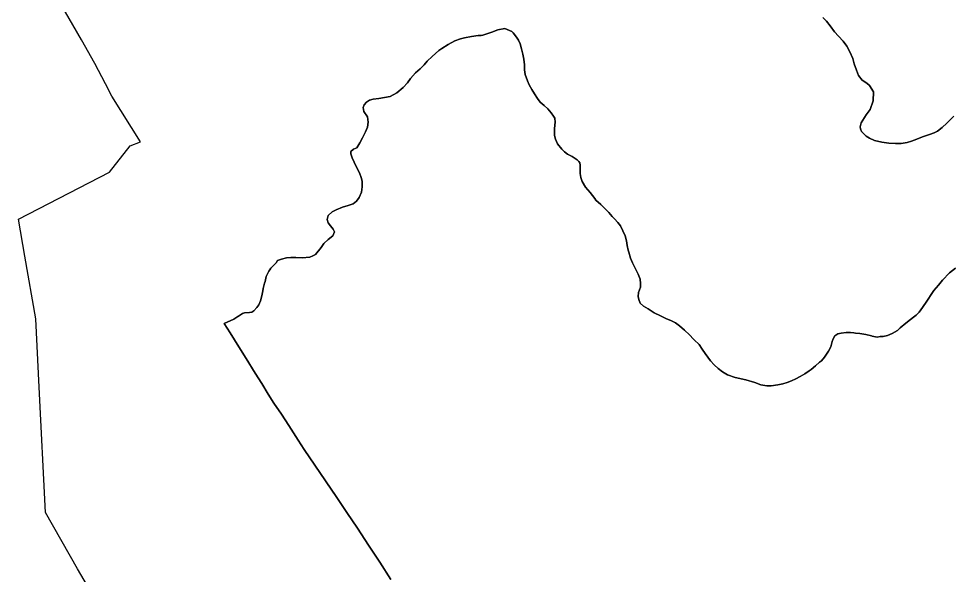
# Model space of a CAD drawing. Header units: inches. Extents: x 11258954 to 11313122, y 3645444 to 3695200.
# Drawn here: x 11273036 to 11275215, y 3662850 to 3664153 of the extents above; entities that cross this region are included whole.
import ezdxf

# ---------------------------------------------------------------- set-up
doc = ezdxf.new("R2010")
doc.units = ezdxf.units.IN
doc.header["$MEASUREMENT"] = 0
for name, color, linetype in [('EnterpriseZone', 103, 'Continuous'), ('VotingPrecinct', 233, 'Continuous'), ('Ward', 133, 'Continuous')]:
    doc.layers.add(name, color=color, linetype=linetype)

msp = doc.modelspace()

# ---------------------------------------------------------------- linework, layer by layer
at = {"layer": 'EnterpriseZone'}
msp.add_polyline3d([(11273207.9375, 3662808.6875, 0), (11273174.25, 3662865.5625, 0), (11273099.25, 3662997.3125, 0), (11273084.2815, 3663291, 0), (11273076.875, 3663450.75, 0), (11273051.094, 3663597.5, 0), (11273036.4375, 3663683.5625, 0), (11273249.2815, 3663793.875, 0), (11273297.4065, 3663855.4375, 0), (11273321.3125, 3663864.5625, 0), (11273254.1715, 3663971.8555, 0), (11273239.7815, 3664000, 0), (11273239.3125, 3664000.5625, 0), (11273214.3125, 3664048, 0), (11273183.344, 3664103.125, 0), (11273134.1565, 3664188.0625, 0), (11273131.215, 3664243.404, 0), (11273121.5625, 3664425, 0), (11273134.969, 3664634.6875, 0), (11273152.9375, 3665014.5625, 0), (11273166.1565, 3665331.625, 0)], dxfattribs=at)
at = {"layer": 'VotingPrecinct'}
for points in [[(11274916.675, 3664155.9, 0), (11274925.45, 3664146.8, 0), (11274934.325, 3664135.875, 0), (11274944.45, 3664122.3, 0), (11274953.3, 3664112.125, 0), (11274964.625, 3664100.15, 0), (11274972.6665, 3664088.642, 0), (11274980.125, 3664074.925, 0), (11274986.775, 3664059.625, 0), (11274990.3, 3664047.35, 0), (11274995.725, 3664032.625, 0), (11275000.575, 3664019.925, 0), (11275009.025, 3664008.625, 0), (11275019.425, 3664002.15, 0), (11275025.8, 3663996.6, 0), (11275035.45, 3663981.825, 0), (11275034.375, 3663960.8, 0), (11275027.525, 3663940.525, 0), (11275017.975, 3663927.7, 0), (11275006.675, 3663909.425, 0), (11275004.175, 3663900, 0), (11275004.875, 3663895.2, 0), (11275006.975, 3663888.95, 0), (11275017.95, 3663877.975, 0), (11275025.645, 3663873.475, 0), (11275037.675, 3663867.7, 0), (11275054.9, 3663863.85, 0), (11275071.375, 3663861.475, 0), (11275086.35, 3663860.625, 0), (11275099.75, 3663861.075, 0), (11275104.8, 3663861.725, 0), (11275113.85, 3663862.775, 0), (11275123.875, 3663866.225, 0), (11275136.325, 3663870.825, 0), (11275149.95, 3663876.25, 0), (11275166.3, 3663881.675, 0), (11275176.9, 3663885.425, 0), (11275184.75, 3663889.65, 0), (11275195.95, 3663898.2, 0), (11275206.625, 3663908.175, 0), (11275222.8, 3663924.875, 0)], [(11275222.8, 3663924.875, 0), (11275206.625, 3663908.175, 0), (11275195.95, 3663898.2, 0), (11275184.75, 3663889.65, 0), (11275176.9, 3663885.425, 0), (11275166.3, 3663881.675, 0), (11275149.95, 3663876.25, 0), (11275136.325, 3663870.825, 0), (11275123.875, 3663866.225, 0), (11275113.85, 3663862.775, 0), (11275104.8, 3663861.725, 0), (11275099.75, 3663861.075, 0), (11275086.35, 3663860.625, 0), (11275071.375, 3663861.475, 0), (11275054.9, 3663863.85, 0), (11275037.675, 3663867.7, 0), (11275025.645, 3663873.475, 0), (11275017.95, 3663877.975, 0), (11275006.975, 3663888.95, 0), (11275004.875, 3663895.2, 0), (11275004.175, 3663900, 0), (11275006.675, 3663909.425, 0), (11275017.975, 3663927.7, 0), (11275027.525, 3663940.525, 0), (11275034.375, 3663960.8, 0), (11275035.45, 3663981.825, 0), (11275025.8, 3663996.6, 0), (11275019.425, 3664002.15, 0), (11275009.025, 3664008.625, 0), (11275000.575, 3664019.925, 0), (11274995.725, 3664032.625, 0), (11274990.3, 3664047.35, 0), (11274986.775, 3664059.625, 0), (11274980.125, 3664074.925, 0), (11274972.6665, 3664088.642, 0), (11274964.625, 3664100.15, 0), (11274953.3, 3664112.125, 0), (11274944.45, 3664122.3, 0), (11274934.325, 3664135.875, 0), (11274925.45, 3664146.8, 0), (11274916.675, 3664155.9, 0)], [(11275227.3, 3663569.375, 0), (11275213.05, 3663558.125, 0), (11275196.875, 3663540.975, 0), (11275187.4, 3663529.5, 0), (11275176.5, 3663516.525, 0), (11275167.375, 3663502.55, 0), (11275166.3035, 3663501.126, 0), (11275159.625, 3663492.25, 0), (11275149.475, 3663477.225, 0), (11275142.15, 3663466.225, 0), (11275135.025, 3663459.025, 0), (11275129.025, 3663454.075, 0), (11275121.6915, 3663448.91, 0), (11275111.1, 3663440.3, 0), (11275097.7, 3663429.125, 0), (11275091.25, 3663423.275, 0), (11275079.175, 3663416.075, 0), (11275068.025, 3663411.45, 0), (11275058.1, 3663409, 0), (11275055.275, 3663408.825, 0), (11275051.1, 3663409.125, 0), (11275043.875, 3663407.775, 0), (11275032.125, 3663409.675, 0), (11275030.225, 3663410.475, 0), (11275017.575, 3663413.725, 0), (11275003.575, 3663416.475, 0), (11274992.825, 3663417.325, 0), (11274989.5, 3663417.95, 0), (11274981.35, 3663418.45, 0), (11274971.175, 3663418.5, 0), (11274959.875, 3663417.05, 0), (11274951.575, 3663415.15, 0), (11274945.25, 3663410.45, 0), (11274941.225, 3663403.6, 0), (11274938.975, 3663397.3, 0), (11274935.625, 3663385.025, 0), (11274929.8, 3663375.225, 0), (11274920.6, 3663360.975, 0), (11274913.6, 3663352.65, 0), (11274909.15, 3663348.9, 0), (11274899.4, 3663340.525, 0), (11274889.875, 3663332.175, 0), (11274884.975, 3663328.525, 0), (11274874.475, 3663321.725, 0), (11274863.775, 3663315.525, 0), (11274853.65, 3663309.925, 0), (11274843.475, 3663305.25, 0), (11274833.525, 3663301.4, 0), (11274823.25, 3663298.125, 0), (11274811.5, 3663296.15, 0), (11274795.825, 3663293.825, 0), (11274786, 3663293.725, 0), (11274771.925, 3663295.925, 0), (11274757.8, 3663301.325, 0), (11274736.75, 3663307.525, 0), (11274711.575, 3663313.475, 0), (11274693.6, 3663319.675, 0), (11274682.345, 3663326.2965, 0), (11274671.9, 3663334.225, 0), (11274662.875, 3663343.1, 0), (11274654.125, 3663352.375, 0), (11274641.5, 3663369.325, 0), (11274634.4, 3663379.425, 0), (11274627.8, 3663390.675, 0), (11274616.125, 3663401.275, 0), (11274614.4295, 3663403.065, 0), (11274604.9, 3663413.125, 0), (11274593.125, 3663423.7, 0), (11274582.025, 3663434.1, 0), (11274572.35, 3663441.45, 0), (11274562.8, 3663445.75, 0), (11274549.625, 3663451.6, 0), (11274537.25, 3663457.275, 0), (11274522.625, 3663464.925, 0), (11274508.325, 3663473.625, 0), (11274497.3, 3663480.1, 0), (11274489.775, 3663487.475, 0), (11274486.225, 3663496.075, 0), (11274485.075, 3663502.725, 0), (11274485.825, 3663512.525, 0), (11274490.1, 3663524.775, 0), (11274490.65, 3663533.375, 0), (11274489.375, 3663543.25, 0), (11274485.175, 3663555.175, 0), (11274478.8, 3663567.375, 0), (11274471.875, 3663581.525, 0), (11274467.3345, 3663592.66, 0), (11274463, 3663606.25, 0), (11274461.675, 3663611.1, 0), (11274459.675, 3663622.075, 0), (11274457.35, 3663633.05, 0), (11274454.275, 3663644.975, 0), (11274449.3, 3663656.2, 0), (11274443.725, 3663667.8, 0), (11274437.85, 3663676.25, 0), (11274429.975, 3663684.575, 0), (11274424.55, 3663690.175, 0), (11274416.05, 3663699.075, 0), (11274406.45, 3663709.65, 0), (11274397.7, 3663718.175, 0), (11274386.35, 3663728.4, 0), (11274383.7, 3663732.1, 0), (11274372.8, 3663745.8, 0), (11274362.025, 3663758.85, 0), (11274354.15, 3663771.7, 0), (11274350.625, 3663781.2, 0), (11274349.225, 3663790.425, 0), (11274349.75, 3663800.475, 0), (11274349.775, 3663810.15, 0), (11274348.4, 3663815.5, 0), (11274346.525, 3663818.425, 0), (11274342.05, 3663822.85, 0), (11274330.85, 3663830.125, 0), (11274319.875, 3663836.075, 0), (11274312.4, 3663841.175, 0), (11274306.279, 3663847.2795, 0), (11274296.425, 3663859.85, 0), (11274291.625, 3663870.525, 0), (11274290.175, 3663876.35, 0), (11274289.2, 3663880.325, 0), (11274289.15, 3663883.775, 0), (11274289.75, 3663896.05, 0), (11274291.2, 3663910.8, 0), (11274290.1, 3663919.75, 0), (11274287.3, 3663925, 0), (11274281.85, 3663932.575, 0), (11274273.575, 3663942, 0), (11274265.275, 3663949.725, 0), (11274256.125, 3663957.475, 0), (11274249.4, 3663965.625, 0), (11274242.575, 3663977.075, 0), (11274236.25, 3663987.2, 0), (11274230.5, 3663997.85, 0), (11274226.025, 3664007.375, 0), (11274221.175, 3664022.25, 0), (11274219.45, 3664033, 0), (11274219.025, 3664044.45, 0), (11274217.55, 3664057.725, 0), (11274215.2, 3664069.95, 0), (11274212.3, 3664082.05, 0), (11274208.825, 3664094.025, 0), (11274205.15, 3664102.275, 0), (11274200.6, 3664109.3, 0), (11274192.95, 3664119.3, 0), (11274189.7, 3664122.375, 0), (11274173.625, 3664129.625, 0), (11274156.65, 3664126.725, 0), (11274142.575, 3664121.225, 0), (11274126.375, 3664115.775, 0), (11274121.45, 3664114.475, 0), (11274117.675, 3664113.775, 0), (11274111.129, 3664113.0385, 0), (11274095, 3664110.95, 0), (11274078.625, 3664108, 0), (11274069.875, 3664105.75, 0), (11274056.6, 3664100.975, 0), (11274040.9, 3664092.325, 0), (11274025.9, 3664083.075, 0), (11274018.775, 3664077.975, 0), (11274003.625, 3664064.475, 0), (11273992.025, 3664053.125, 0), (11273984.725, 3664044.8, 0), (11273975.175, 3664035.675, 0), (11273964.45, 3664026.3, 0), (11273952.9, 3664013.025, 0), (11273946.025, 3664003, 0), (11273935.875, 3663991.85, 0), (11273921.075, 3663979.25, 0), (11273904.775, 3663970.65, 0), (11273892.25, 3663968, 0), (11273878.775, 3663966.025, 0), (11273865.15, 3663964.75, 0), (11273857.175, 3663962.375, 0), (11273849.9, 3663957.8, 0), (11273843.975, 3663950.925, 0), (11273842.4, 3663944.575, 0), (11273843.825, 3663935.3, 0), (11273852.225, 3663923.25, 0), (11273853.7, 3663910.925, 0), (11273851.8, 3663898.8, 0), (11273847.8, 3663887.65, 0), (11273840.45, 3663873.625, 0), (11273833.925, 3663862, 0), (11273827.2, 3663850.95, 0), (11273819.225, 3663847.175, 0), (11273813.05, 3663842.05, 0), (11273812.975, 3663836.575, 0), (11273816.25, 3663827.525, 0), (11273820.9, 3663816.825, 0), (11273827.35, 3663804, 0), (11273833.125, 3663792.475, 0), (11273837.15, 3663780.925, 0), (11273839.3, 3663772.3, 0), (11273839.5, 3663758.975, 0), (11273838.125, 3663747.225, 0), (11273832.975, 3663734.45, 0), (11273826.475, 3663725.85, 0), (11273818.95, 3663719.9, 0), (11273806.675, 3663715.5, 0), (11273793.75, 3663711.85, 0), (11273778.5, 3663705.35, 0), (11273769.325, 3663700.575, 0), (11273760.225, 3663692.55, 0), (11273757.675, 3663682.75, 0), (11273760.25, 3663675.125, 0), (11273765.8, 3663668.15, 0), (11273771.65, 3663660.225, 0), (11273775.05, 3663653.75, 0), (11273771, 3663644.5, 0), (11273759.925, 3663635.95, 0), (11273749.7, 3663626.675, 0), (11273744.075, 3663617.15, 0), (11273730.95, 3663601.35, 0), (11273724, 3663597.55, 0), (11273717.15, 3663594.575, 0), (11273699.55, 3663593.625, 0), (11273684.2, 3663594.275, 0), (11273673, 3663594.2, 0), (11273662.45, 3663593.075, 0), (11273651.25, 3663589.975, 0), (11273641.483, 3663587.3335, 0), (11273638.85, 3663581.725, 0), (11273635.625, 3663578.725, 0), (11273626.05, 3663568.825, 0), (11273623.511, 3663565.178, 0), (11273621.525, 3663562.325, 0), (11273615.275, 3663549.7, 0), (11273612.9, 3663538.15, 0), (11273611.675, 3663534.15, 0), (11273608.5, 3663521.275, 0), (11273607.275, 3663516.05, 0), (11273604.8, 3663504.025, 0), (11273601.725, 3663492.3, 0), (11273597.75, 3663483.425, 0), (11273593.226, 3663476.849, 0), (11273586.625, 3663469.45, 0), (11273581.7, 3663466.275, 0), (11273576.05, 3663465, 0), (11273564.588, 3663464.185, 0), (11273559.518, 3663462.919, 0), (11273550.537, 3663457.0955, 0), (11273548.6735, 3663455.8055, 0), (11273539.965, 3663449.8975, 0), (11273516.9965, 3663439.47, 0), (11273530.9575, 3663418.0985, 0), (11273551.6615, 3663384.6665, 0), (11273568.312, 3663357.951, 0), (11273589.3385, 3663323.6585, 0), (11273604.754, 3663298.9245, 0), (11273620.169, 3663274.19, 0), (11273633.4065, 3663253.605, 0), (11273650.696, 3663227.162, 0), (11273667.9855, 3663200.7185, 0), (11273689.9015, 3663166.61, 0), (11273703.9995, 3663145.0005, 0), (11273728.9995, 3663108.2005, 0), (11273753.9995, 3663071.4005, 0), (11273778.9995, 3663034.6, 0), (11273803.9995, 3662997.8, 0), (11273828.9995, 3662961, 0), (11273854.833, 3662921, 0), (11273880.6665, 3662880.9995, 0), (11273906.5, 3662841, 0)], [(11273906.5, 3662841, 0), (11273880.6665, 3662880.9995, 0), (11273854.833, 3662921, 0), (11273828.9995, 3662961, 0), (11273803.9995, 3662997.8, 0), (11273778.9995, 3663034.6, 0), (11273753.9995, 3663071.4005, 0), (11273728.9995, 3663108.2005, 0), (11273703.9995, 3663145.0005, 0), (11273689.9015, 3663166.61, 0), (11273667.9855, 3663200.7185, 0), (11273650.696, 3663227.162, 0), (11273633.4065, 3663253.605, 0), (11273620.169, 3663274.19, 0), (11273604.754, 3663298.9245, 0), (11273589.3385, 3663323.6585, 0), (11273568.312, 3663357.951, 0), (11273551.6615, 3663384.6665, 0), (11273530.9575, 3663418.0985, 0), (11273516.9965, 3663439.47, 0), (11273539.965, 3663449.8975, 0), (11273548.6735, 3663455.8055, 0), (11273550.537, 3663457.0955, 0), (11273559.518, 3663462.919, 0), (11273564.588, 3663464.185, 0), (11273576.05, 3663465, 0), (11273581.7, 3663466.275, 0), (11273586.625, 3663469.45, 0), (11273593.226, 3663476.849, 0), (11273597.75, 3663483.425, 0), (11273601.725, 3663492.3, 0), (11273604.8, 3663504.025, 0), (11273607.275, 3663516.05, 0), (11273608.5, 3663521.275, 0), (11273611.675, 3663534.15, 0), (11273612.9, 3663538.15, 0), (11273615.275, 3663549.7, 0), (11273621.525, 3663562.325, 0), (11273623.511, 3663565.178, 0), (11273626.05, 3663568.825, 0), (11273635.625, 3663578.725, 0), (11273638.85, 3663581.725, 0), (11273641.483, 3663587.3335, 0), (11273651.25, 3663589.975, 0), (11273662.45, 3663593.075, 0), (11273673, 3663594.2, 0), (11273684.2, 3663594.275, 0), (11273699.55, 3663593.625, 0), (11273717.15, 3663594.575, 0), (11273724, 3663597.55, 0), (11273730.95, 3663601.35, 0), (11273744.075, 3663617.15, 0), (11273749.7, 3663626.675, 0), (11273759.925, 3663635.95, 0), (11273771, 3663644.5, 0), (11273775.05, 3663653.75, 0), (11273771.65, 3663660.225, 0), (11273765.8, 3663668.15, 0), (11273760.25, 3663675.125, 0), (11273757.675, 3663682.75, 0), (11273760.225, 3663692.55, 0), (11273769.325, 3663700.575, 0), (11273778.5, 3663705.35, 0), (11273793.75, 3663711.85, 0), (11273806.675, 3663715.5, 0), (11273818.95, 3663719.9, 0), (11273826.475, 3663725.85, 0), (11273832.975, 3663734.45, 0), (11273838.125, 3663747.225, 0), (11273839.5, 3663758.975, 0), (11273839.3, 3663772.3, 0), (11273837.15, 3663780.925, 0), (11273833.125, 3663792.475, 0), (11273827.35, 3663804, 0), (11273820.9, 3663816.825, 0), (11273816.25, 3663827.525, 0), (11273812.975, 3663836.575, 0), (11273813.05, 3663842.05, 0), (11273819.225, 3663847.175, 0), (11273827.2, 3663850.95, 0), (11273833.925, 3663862, 0), (11273840.45, 3663873.625, 0), (11273847.8, 3663887.65, 0), (11273851.8, 3663898.8, 0), (11273853.7, 3663910.925, 0), (11273852.225, 3663923.25, 0), (11273843.825, 3663935.3, 0), (11273842.4, 3663944.575, 0), (11273843.975, 3663950.925, 0), (11273849.9, 3663957.8, 0), (11273857.175, 3663962.375, 0), (11273865.15, 3663964.75, 0), (11273878.775, 3663966.025, 0), (11273892.25, 3663968, 0), (11273904.775, 3663970.65, 0), (11273921.075, 3663979.25, 0), (11273935.875, 3663991.85, 0), (11273946.025, 3664003, 0), (11273952.9, 3664013.025, 0), (11273964.45, 3664026.3, 0), (11273975.175, 3664035.675, 0), (11273984.725, 3664044.8, 0), (11273992.025, 3664053.125, 0), (11274003.625, 3664064.475, 0), (11274018.775, 3664077.975, 0), (11274025.9, 3664083.075, 0), (11274040.9, 3664092.325, 0), (11274056.6, 3664100.975, 0), (11274069.875, 3664105.75, 0), (11274078.625, 3664108, 0), (11274095, 3664110.95, 0), (11274111.129, 3664113.0385, 0), (11274117.675, 3664113.775, 0), (11274121.45, 3664114.475, 0), (11274126.375, 3664115.775, 0), (11274142.575, 3664121.225, 0), (11274156.65, 3664126.725, 0), (11274173.625, 3664129.625, 0), (11274189.7, 3664122.375, 0), (11274192.95, 3664119.3, 0), (11274200.6, 3664109.3, 0), (11274205.15, 3664102.275, 0), (11274208.825, 3664094.025, 0), (11274212.3, 3664082.05, 0), (11274215.2, 3664069.95, 0), (11274217.55, 3664057.725, 0), (11274219.025, 3664044.45, 0), (11274219.45, 3664033, 0), (11274221.175, 3664022.25, 0), (11274226.025, 3664007.375, 0), (11274230.5, 3663997.85, 0), (11274236.25, 3663987.2, 0), (11274242.575, 3663977.075, 0), (11274249.4, 3663965.625, 0), (11274256.125, 3663957.475, 0), (11274265.275, 3663949.725, 0), (11274273.575, 3663942, 0), (11274281.85, 3663932.575, 0), (11274287.3, 3663925, 0), (11274290.1, 3663919.75, 0), (11274291.2, 3663910.8, 0), (11274289.75, 3663896.05, 0), (11274289.15, 3663883.775, 0), (11274289.2, 3663880.325, 0), (11274290.175, 3663876.35, 0), (11274291.625, 3663870.525, 0), (11274296.425, 3663859.85, 0), (11274306.279, 3663847.2795, 0), (11274312.4, 3663841.175, 0), (11274319.875, 3663836.075, 0), (11274330.85, 3663830.125, 0), (11274342.05, 3663822.85, 0), (11274346.525, 3663818.425, 0), (11274348.4, 3663815.5, 0), (11274349.775, 3663810.15, 0), (11274349.75, 3663800.475, 0), (11274349.225, 3663790.425, 0), (11274350.625, 3663781.2, 0), (11274354.15, 3663771.7, 0), (11274362.025, 3663758.85, 0), (11274372.8, 3663745.8, 0), (11274383.7, 3663732.1, 0), (11274386.35, 3663728.4, 0), (11274397.7, 3663718.175, 0), (11274406.45, 3663709.65, 0), (11274416.05, 3663699.075, 0), (11274424.55, 3663690.175, 0), (11274429.975, 3663684.575, 0), (11274437.85, 3663676.25, 0), (11274443.725, 3663667.8, 0), (11274449.3, 3663656.2, 0), (11274454.275, 3663644.975, 0), (11274457.35, 3663633.05, 0), (11274459.675, 3663622.075, 0), (11274461.675, 3663611.1, 0), (11274463, 3663606.25, 0), (11274467.3345, 3663592.66, 0), (11274471.875, 3663581.525, 0), (11274478.8, 3663567.375, 0), (11274485.175, 3663555.175, 0), (11274489.375, 3663543.25, 0), (11274490.65, 3663533.375, 0), (11274490.1, 3663524.775, 0), (11274485.825, 3663512.525, 0), (11274485.075, 3663502.725, 0), (11274486.225, 3663496.075, 0), (11274489.775, 3663487.475, 0), (11274497.3, 3663480.1, 0), (11274508.325, 3663473.625, 0), (11274522.625, 3663464.925, 0), (11274537.25, 3663457.275, 0), (11274549.625, 3663451.6, 0), (11274562.8, 3663445.75, 0), (11274572.35, 3663441.45, 0), (11274582.025, 3663434.1, 0), (11274593.125, 3663423.7, 0), (11274604.9, 3663413.125, 0), (11274614.4295, 3663403.065, 0), (11274616.125, 3663401.275, 0), (11274627.8, 3663390.675, 0), (11274634.4, 3663379.425, 0), (11274641.5, 3663369.325, 0), (11274654.125, 3663352.375, 0), (11274662.875, 3663343.1, 0), (11274671.9, 3663334.225, 0), (11274682.345, 3663326.2965, 0), (11274693.6, 3663319.675, 0), (11274711.575, 3663313.475, 0), (11274736.75, 3663307.525, 0), (11274757.8, 3663301.325, 0), (11274771.925, 3663295.925, 0), (11274786, 3663293.725, 0), (11274795.825, 3663293.825, 0), (11274811.5, 3663296.15, 0), (11274823.25, 3663298.125, 0), (11274833.525, 3663301.4, 0), (11274843.475, 3663305.25, 0), (11274853.65, 3663309.925, 0), (11274863.775, 3663315.525, 0), (11274874.475, 3663321.725, 0), (11274884.975, 3663328.525, 0), (11274889.875, 3663332.175, 0), (11274899.4, 3663340.525, 0), (11274909.15, 3663348.9, 0), (11274913.6, 3663352.65, 0), (11274920.6, 3663360.975, 0), (11274929.8, 3663375.225, 0), (11274935.625, 3663385.025, 0), (11274938.975, 3663397.3, 0), (11274941.225, 3663403.6, 0), (11274945.25, 3663410.45, 0), (11274951.575, 3663415.15, 0), (11274959.875, 3663417.05, 0), (11274971.175, 3663418.5, 0), (11274981.35, 3663418.45, 0), (11274989.5, 3663417.95, 0), (11274992.825, 3663417.325, 0), (11275003.575, 3663416.475, 0), (11275017.575, 3663413.725, 0), (11275030.225, 3663410.475, 0), (11275032.125, 3663409.675, 0), (11275043.875, 3663407.775, 0), (11275051.1, 3663409.125, 0), (11275055.275, 3663408.825, 0), (11275058.1, 3663409, 0), (11275068.025, 3663411.45, 0), (11275079.175, 3663416.075, 0), (11275091.25, 3663423.275, 0), (11275097.7, 3663429.125, 0), (11275111.1, 3663440.3, 0), (11275121.6915, 3663448.91, 0), (11275129.025, 3663454.075, 0), (11275135.025, 3663459.025, 0), (11275142.15, 3663466.225, 0), (11275149.475, 3663477.225, 0), (11275159.625, 3663492.25, 0), (11275166.3035, 3663501.126, 0), (11275167.375, 3663502.55, 0), (11275176.5, 3663516.525, 0), (11275187.4, 3663529.5, 0), (11275196.875, 3663540.975, 0), (11275213.05, 3663558.125, 0), (11275227.3, 3663569.375, 0)]]:
    msp.add_polyline3d(points, dxfattribs=at)
at = {"layer": 'Ward'}
for points in [[(11274916.675, 3664155.9, 0), (11274925.45, 3664146.8, 0), (11274934.325, 3664135.875, 0), (11274944.45, 3664122.3, 0), (11274953.3, 3664112.125, 0), (11274964.625, 3664100.15, 0), (11274972.6665, 3664088.642, 0), (11274980.125, 3664074.925, 0), (11274986.775, 3664059.625, 0), (11274990.3, 3664047.35, 0), (11274995.725, 3664032.625, 0), (11275000.575, 3664019.925, 0), (11275009.025, 3664008.625, 0), (11275019.425, 3664002.15, 0), (11275025.8, 3663996.6, 0), (11275035.45, 3663981.825, 0), (11275034.375, 3663960.8, 0), (11275027.525, 3663940.525, 0), (11275017.975, 3663927.7, 0), (11275006.675, 3663909.425, 0), (11275004.175, 3663900, 0), (11275004.875, 3663895.2, 0), (11275006.975, 3663888.95, 0), (11275017.95, 3663877.975, 0), (11275025.645, 3663873.475, 0), (11275037.675, 3663867.7, 0), (11275054.9, 3663863.85, 0), (11275071.375, 3663861.475, 0), (11275086.35, 3663860.625, 0), (11275099.75, 3663861.075, 0), (11275104.8, 3663861.725, 0), (11275113.85, 3663862.775, 0), (11275123.875, 3663866.225, 0), (11275136.325, 3663870.825, 0), (11275149.95, 3663876.25, 0), (11275166.3, 3663881.675, 0), (11275176.9, 3663885.425, 0), (11275184.75, 3663889.65, 0), (11275195.95, 3663898.2, 0), (11275206.625, 3663908.175, 0), (11275222.8, 3663924.875, 0)], [(11275222.8, 3663924.875, 0), (11275206.625, 3663908.175, 0), (11275195.95, 3663898.2, 0), (11275184.75, 3663889.65, 0), (11275176.9, 3663885.425, 0), (11275166.3, 3663881.675, 0), (11275149.95, 3663876.25, 0), (11275136.325, 3663870.825, 0), (11275123.875, 3663866.225, 0), (11275113.85, 3663862.775, 0), (11275104.8, 3663861.725, 0), (11275099.75, 3663861.075, 0), (11275086.35, 3663860.625, 0), (11275071.375, 3663861.475, 0), (11275054.9, 3663863.85, 0), (11275037.675, 3663867.7, 0), (11275025.645, 3663873.475, 0), (11275017.95, 3663877.975, 0), (11275006.975, 3663888.95, 0), (11275004.875, 3663895.2, 0), (11275004.175, 3663900, 0), (11275006.675, 3663909.425, 0), (11275017.975, 3663927.7, 0), (11275027.525, 3663940.525, 0), (11275034.375, 3663960.8, 0), (11275035.45, 3663981.825, 0), (11275025.8, 3663996.6, 0), (11275019.425, 3664002.15, 0), (11275009.025, 3664008.625, 0), (11275000.575, 3664019.925, 0), (11274995.725, 3664032.625, 0), (11274990.3, 3664047.35, 0), (11274986.775, 3664059.625, 0), (11274980.125, 3664074.925, 0), (11274972.6665, 3664088.642, 0), (11274964.625, 3664100.15, 0), (11274953.3, 3664112.125, 0), (11274944.45, 3664122.3, 0), (11274934.325, 3664135.875, 0), (11274925.45, 3664146.8, 0), (11274916.675, 3664155.9, 0)], [(11275227.3, 3663569.375, 0), (11275213.05, 3663558.125, 0), (11275196.875, 3663540.975, 0), (11275187.4, 3663529.5, 0), (11275176.5, 3663516.525, 0), (11275167.375, 3663502.55, 0), (11275166.3035, 3663501.126, 0), (11275159.625, 3663492.25, 0), (11275149.475, 3663477.225, 0), (11275142.15, 3663466.225, 0), (11275135.025, 3663459.025, 0), (11275129.025, 3663454.075, 0), (11275121.6915, 3663448.91, 0), (11275111.1, 3663440.3, 0), (11275097.7, 3663429.125, 0), (11275091.25, 3663423.275, 0), (11275079.175, 3663416.075, 0), (11275068.025, 3663411.45, 0), (11275058.1, 3663409, 0), (11275055.275, 3663408.825, 0), (11275051.1, 3663409.125, 0), (11275043.875, 3663407.775, 0), (11275032.125, 3663409.675, 0), (11275030.225, 3663410.475, 0), (11275017.575, 3663413.725, 0), (11275003.575, 3663416.475, 0), (11274992.825, 3663417.325, 0), (11274989.5, 3663417.95, 0), (11274981.35, 3663418.45, 0), (11274971.175, 3663418.5, 0), (11274959.875, 3663417.05, 0), (11274951.575, 3663415.15, 0), (11274945.25, 3663410.45, 0), (11274941.225, 3663403.6, 0), (11274938.975, 3663397.3, 0), (11274935.625, 3663385.025, 0), (11274929.8, 3663375.225, 0), (11274920.6, 3663360.975, 0), (11274913.6, 3663352.65, 0), (11274909.15, 3663348.9, 0), (11274899.4, 3663340.525, 0), (11274889.875, 3663332.175, 0), (11274884.975, 3663328.525, 0), (11274874.475, 3663321.725, 0), (11274863.775, 3663315.525, 0), (11274853.65, 3663309.925, 0), (11274843.475, 3663305.25, 0), (11274833.525, 3663301.4, 0), (11274823.25, 3663298.125, 0), (11274811.5, 3663296.15, 0), (11274795.825, 3663293.825, 0), (11274786, 3663293.725, 0), (11274771.925, 3663295.925, 0), (11274757.8, 3663301.325, 0), (11274736.75, 3663307.525, 0), (11274711.575, 3663313.475, 0), (11274693.6, 3663319.675, 0), (11274682.345, 3663326.2965, 0), (11274671.9, 3663334.225, 0), (11274662.875, 3663343.1, 0), (11274654.125, 3663352.375, 0), (11274641.5, 3663369.325, 0), (11274634.4, 3663379.425, 0), (11274627.8, 3663390.675, 0), (11274616.125, 3663401.275, 0), (11274614.4295, 3663403.065, 0), (11274604.9, 3663413.125, 0), (11274593.125, 3663423.7, 0), (11274582.025, 3663434.1, 0), (11274572.35, 3663441.45, 0), (11274562.8, 3663445.75, 0), (11274549.625, 3663451.6, 0), (11274537.25, 3663457.275, 0), (11274522.625, 3663464.925, 0), (11274508.325, 3663473.625, 0), (11274497.3, 3663480.1, 0), (11274489.775, 3663487.475, 0), (11274486.225, 3663496.075, 0), (11274485.075, 3663502.725, 0), (11274485.825, 3663512.525, 0), (11274490.1, 3663524.775, 0), (11274490.65, 3663533.375, 0), (11274489.375, 3663543.25, 0), (11274485.175, 3663555.175, 0), (11274478.8, 3663567.375, 0), (11274471.875, 3663581.525, 0), (11274467.3345, 3663592.66, 0), (11274463, 3663606.25, 0), (11274461.675, 3663611.1, 0), (11274459.675, 3663622.075, 0), (11274457.35, 3663633.05, 0), (11274454.275, 3663644.975, 0), (11274449.3, 3663656.2, 0), (11274443.725, 3663667.8, 0), (11274437.85, 3663676.25, 0), (11274429.975, 3663684.575, 0), (11274424.55, 3663690.175, 0), (11274416.05, 3663699.075, 0), (11274406.45, 3663709.65, 0), (11274397.7, 3663718.175, 0), (11274386.35, 3663728.4, 0), (11274383.7, 3663732.1, 0), (11274372.8, 3663745.8, 0), (11274362.025, 3663758.85, 0), (11274354.15, 3663771.7, 0), (11274350.625, 3663781.2, 0), (11274349.225, 3663790.425, 0), (11274349.75, 3663800.475, 0), (11274349.775, 3663810.15, 0), (11274348.4, 3663815.5, 0), (11274346.525, 3663818.425, 0), (11274342.05, 3663822.85, 0), (11274330.85, 3663830.125, 0), (11274319.875, 3663836.075, 0), (11274312.4, 3663841.175, 0), (11274306.279, 3663847.2795, 0), (11274296.425, 3663859.85, 0), (11274291.625, 3663870.525, 0), (11274290.175, 3663876.35, 0), (11274289.2, 3663880.325, 0), (11274289.15, 3663883.775, 0), (11274289.75, 3663896.05, 0), (11274291.2, 3663910.8, 0), (11274290.1, 3663919.75, 0), (11274287.3, 3663925, 0), (11274281.85, 3663932.575, 0), (11274273.575, 3663942, 0), (11274265.275, 3663949.725, 0), (11274256.125, 3663957.475, 0), (11274249.4, 3663965.625, 0), (11274242.575, 3663977.075, 0), (11274236.25, 3663987.2, 0), (11274230.5, 3663997.85, 0), (11274226.025, 3664007.375, 0), (11274221.175, 3664022.25, 0), (11274219.45, 3664033, 0), (11274219.025, 3664044.45, 0), (11274217.55, 3664057.725, 0), (11274215.2, 3664069.95, 0), (11274212.3, 3664082.05, 0), (11274208.825, 3664094.025, 0), (11274205.15, 3664102.275, 0), (11274200.6, 3664109.3, 0), (11274192.95, 3664119.3, 0), (11274189.7, 3664122.375, 0), (11274173.625, 3664129.625, 0), (11274156.65, 3664126.725, 0), (11274142.575, 3664121.225, 0), (11274126.375, 3664115.775, 0), (11274121.45, 3664114.475, 0), (11274117.675, 3664113.775, 0), (11274111.129, 3664113.0385, 0), (11274095, 3664110.95, 0), (11274078.625, 3664108, 0), (11274069.875, 3664105.75, 0), (11274056.6, 3664100.975, 0), (11274040.9, 3664092.325, 0), (11274025.9, 3664083.075, 0), (11274018.775, 3664077.975, 0), (11274003.625, 3664064.475, 0), (11273992.025, 3664053.125, 0), (11273984.725, 3664044.8, 0), (11273975.175, 3664035.675, 0), (11273964.45, 3664026.3, 0), (11273952.9, 3664013.025, 0), (11273946.025, 3664003, 0), (11273935.875, 3663991.85, 0), (11273921.075, 3663979.25, 0), (11273904.775, 3663970.65, 0), (11273892.25, 3663968, 0), (11273878.775, 3663966.025, 0), (11273865.15, 3663964.75, 0), (11273857.175, 3663962.375, 0), (11273849.9, 3663957.8, 0), (11273843.975, 3663950.925, 0), (11273842.4, 3663944.575, 0), (11273843.825, 3663935.3, 0), (11273852.225, 3663923.25, 0), (11273853.7, 3663910.925, 0), (11273851.8, 3663898.8, 0), (11273847.8, 3663887.65, 0), (11273840.45, 3663873.625, 0), (11273833.925, 3663862, 0), (11273827.2, 3663850.95, 0), (11273819.225, 3663847.175, 0), (11273813.05, 3663842.05, 0), (11273812.975, 3663836.575, 0), (11273816.25, 3663827.525, 0), (11273820.9, 3663816.825, 0), (11273827.35, 3663804, 0), (11273833.125, 3663792.475, 0), (11273837.15, 3663780.925, 0), (11273839.3, 3663772.3, 0), (11273839.5, 3663758.975, 0), (11273838.125, 3663747.225, 0), (11273832.975, 3663734.45, 0), (11273826.475, 3663725.85, 0), (11273818.95, 3663719.9, 0), (11273806.675, 3663715.5, 0), (11273793.75, 3663711.85, 0), (11273778.5, 3663705.35, 0), (11273769.325, 3663700.575, 0), (11273760.225, 3663692.55, 0), (11273757.675, 3663682.75, 0), (11273760.25, 3663675.125, 0), (11273765.8, 3663668.15, 0), (11273771.65, 3663660.225, 0), (11273775.05, 3663653.75, 0), (11273771, 3663644.5, 0), (11273759.925, 3663635.95, 0), (11273749.7, 3663626.675, 0), (11273744.075, 3663617.15, 0), (11273730.95, 3663601.35, 0), (11273724, 3663597.55, 0), (11273717.15, 3663594.575, 0), (11273699.55, 3663593.625, 0), (11273684.2, 3663594.275, 0), (11273673, 3663594.2, 0), (11273662.45, 3663593.075, 0), (11273651.25, 3663589.975, 0), (11273641.483, 3663587.3335, 0), (11273638.85, 3663581.725, 0), (11273635.625, 3663578.725, 0), (11273626.05, 3663568.825, 0), (11273623.511, 3663565.178, 0), (11273621.525, 3663562.325, 0), (11273615.275, 3663549.7, 0), (11273612.9, 3663538.15, 0), (11273611.675, 3663534.15, 0), (11273608.5, 3663521.275, 0), (11273607.275, 3663516.05, 0), (11273604.8, 3663504.025, 0), (11273601.725, 3663492.3, 0), (11273597.75, 3663483.425, 0), (11273593.226, 3663476.849, 0), (11273586.625, 3663469.45, 0), (11273581.7, 3663466.275, 0), (11273576.05, 3663465, 0), (11273564.588, 3663464.185, 0), (11273559.518, 3663462.919, 0), (11273550.537, 3663457.0955, 0), (11273548.6735, 3663455.8055, 0), (11273539.965, 3663449.8975, 0), (11273516.9965, 3663439.47, 0), (11273530.9575, 3663418.0985, 0), (11273551.6615, 3663384.6665, 0), (11273568.312, 3663357.951, 0), (11273589.3385, 3663323.6585, 0), (11273604.754, 3663298.9245, 0), (11273620.169, 3663274.19, 0), (11273633.4065, 3663253.605, 0), (11273650.696, 3663227.162, 0), (11273667.9855, 3663200.7185, 0), (11273689.9015, 3663166.61, 0), (11273703.9995, 3663145.0005, 0), (11273728.9995, 3663108.2005, 0), (11273753.9995, 3663071.4005, 0), (11273757.2155, 3663066.6665, 0), (11273778.9995, 3663034.6, 0), (11273803.9995, 3662997.8, 0), (11273828.9995, 3662961, 0), (11273854.833, 3662921, 0), (11273880.6665, 3662880.9995, 0), (11273906.5, 3662841, 0)], [(11273906.5, 3662841, 0), (11273880.6665, 3662880.9995, 0), (11273854.833, 3662921, 0), (11273828.9995, 3662961, 0), (11273803.9995, 3662997.8, 0), (11273778.9995, 3663034.6, 0), (11273757.2155, 3663066.6665, 0), (11273753.9995, 3663071.4005, 0), (11273728.9995, 3663108.2005, 0), (11273703.9995, 3663145.0005, 0), (11273689.9015, 3663166.61, 0), (11273667.9855, 3663200.7185, 0), (11273650.696, 3663227.162, 0), (11273633.4065, 3663253.605, 0), (11273620.169, 3663274.19, 0), (11273604.754, 3663298.9245, 0), (11273589.3385, 3663323.6585, 0), (11273568.312, 3663357.951, 0), (11273551.6615, 3663384.6665, 0), (11273530.9575, 3663418.0985, 0), (11273516.9965, 3663439.47, 0), (11273539.965, 3663449.8975, 0), (11273548.6735, 3663455.8055, 0), (11273550.537, 3663457.0955, 0), (11273559.518, 3663462.919, 0), (11273564.588, 3663464.185, 0), (11273576.05, 3663465, 0), (11273581.7, 3663466.275, 0), (11273586.625, 3663469.45, 0), (11273593.226, 3663476.849, 0), (11273597.75, 3663483.425, 0), (11273601.725, 3663492.3, 0), (11273604.8, 3663504.025, 0), (11273607.275, 3663516.05, 0), (11273608.5, 3663521.275, 0), (11273611.675, 3663534.15, 0), (11273612.9, 3663538.15, 0), (11273615.275, 3663549.7, 0), (11273621.525, 3663562.325, 0), (11273623.511, 3663565.178, 0), (11273626.05, 3663568.825, 0), (11273635.625, 3663578.725, 0), (11273638.85, 3663581.725, 0), (11273641.483, 3663587.3335, 0), (11273651.25, 3663589.975, 0), (11273662.45, 3663593.075, 0), (11273673, 3663594.2, 0), (11273684.2, 3663594.275, 0), (11273699.55, 3663593.625, 0), (11273717.15, 3663594.575, 0), (11273724, 3663597.55, 0), (11273730.95, 3663601.35, 0), (11273744.075, 3663617.15, 0), (11273749.7, 3663626.675, 0), (11273759.925, 3663635.95, 0), (11273771, 3663644.5, 0), (11273775.05, 3663653.75, 0), (11273771.65, 3663660.225, 0), (11273765.8, 3663668.15, 0), (11273760.25, 3663675.125, 0), (11273757.675, 3663682.75, 0), (11273760.225, 3663692.55, 0), (11273769.325, 3663700.575, 0), (11273778.5, 3663705.35, 0), (11273793.75, 3663711.85, 0), (11273806.675, 3663715.5, 0), (11273818.95, 3663719.9, 0), (11273826.475, 3663725.85, 0), (11273832.975, 3663734.45, 0), (11273838.125, 3663747.225, 0), (11273839.5, 3663758.975, 0), (11273839.3, 3663772.3, 0), (11273837.15, 3663780.925, 0), (11273833.125, 3663792.475, 0), (11273827.35, 3663804, 0), (11273820.9, 3663816.825, 0), (11273816.25, 3663827.525, 0), (11273812.975, 3663836.575, 0), (11273813.05, 3663842.05, 0), (11273819.225, 3663847.175, 0), (11273827.2, 3663850.95, 0), (11273833.925, 3663862, 0), (11273840.45, 3663873.625, 0), (11273847.8, 3663887.65, 0), (11273851.8, 3663898.8, 0), (11273853.7, 3663910.925, 0), (11273852.225, 3663923.25, 0), (11273843.825, 3663935.3, 0), (11273842.4, 3663944.575, 0), (11273843.975, 3663950.925, 0), (11273849.9, 3663957.8, 0), (11273857.175, 3663962.375, 0), (11273865.15, 3663964.75, 0), (11273878.775, 3663966.025, 0), (11273892.25, 3663968, 0), (11273904.775, 3663970.65, 0), (11273921.075, 3663979.25, 0), (11273935.875, 3663991.85, 0), (11273946.025, 3664003, 0), (11273952.9, 3664013.025, 0), (11273964.45, 3664026.3, 0), (11273975.175, 3664035.675, 0), (11273984.725, 3664044.8, 0), (11273992.025, 3664053.125, 0), (11274003.625, 3664064.475, 0), (11274018.775, 3664077.975, 0), (11274025.9, 3664083.075, 0), (11274040.9, 3664092.325, 0), (11274056.6, 3664100.975, 0), (11274069.875, 3664105.75, 0), (11274078.625, 3664108, 0), (11274095, 3664110.95, 0), (11274111.129, 3664113.0385, 0), (11274117.675, 3664113.775, 0), (11274121.45, 3664114.475, 0), (11274126.375, 3664115.775, 0), (11274142.575, 3664121.225, 0), (11274156.65, 3664126.725, 0), (11274173.625, 3664129.625, 0), (11274189.7, 3664122.375, 0), (11274192.95, 3664119.3, 0), (11274200.6, 3664109.3, 0), (11274205.15, 3664102.275, 0), (11274208.825, 3664094.025, 0), (11274212.3, 3664082.05, 0), (11274215.2, 3664069.95, 0), (11274217.55, 3664057.725, 0), (11274219.025, 3664044.45, 0), (11274219.45, 3664033, 0), (11274221.175, 3664022.25, 0), (11274226.025, 3664007.375, 0), (11274230.5, 3663997.85, 0), (11274236.25, 3663987.2, 0), (11274242.575, 3663977.075, 0), (11274249.4, 3663965.625, 0), (11274256.125, 3663957.475, 0), (11274265.275, 3663949.725, 0), (11274273.575, 3663942, 0), (11274281.85, 3663932.575, 0), (11274287.3, 3663925, 0), (11274290.1, 3663919.75, 0), (11274291.2, 3663910.8, 0), (11274289.75, 3663896.05, 0), (11274289.15, 3663883.775, 0), (11274289.2, 3663880.325, 0), (11274290.175, 3663876.35, 0), (11274291.625, 3663870.525, 0), (11274296.425, 3663859.85, 0), (11274306.279, 3663847.2795, 0), (11274312.4, 3663841.175, 0), (11274319.875, 3663836.075, 0), (11274330.85, 3663830.125, 0), (11274342.05, 3663822.85, 0), (11274346.525, 3663818.425, 0), (11274348.4, 3663815.5, 0), (11274349.775, 3663810.15, 0), (11274349.75, 3663800.475, 0), (11274349.225, 3663790.425, 0), (11274350.625, 3663781.2, 0), (11274354.15, 3663771.7, 0), (11274362.025, 3663758.85, 0), (11274372.8, 3663745.8, 0), (11274383.7, 3663732.1, 0), (11274386.35, 3663728.4, 0), (11274397.7, 3663718.175, 0), (11274406.45, 3663709.65, 0), (11274416.05, 3663699.075, 0), (11274424.55, 3663690.175, 0), (11274429.975, 3663684.575, 0), (11274437.85, 3663676.25, 0), (11274443.725, 3663667.8, 0), (11274449.3, 3663656.2, 0), (11274454.275, 3663644.975, 0), (11274457.35, 3663633.05, 0), (11274459.675, 3663622.075, 0), (11274461.675, 3663611.1, 0), (11274463, 3663606.25, 0), (11274467.3345, 3663592.66, 0), (11274471.875, 3663581.525, 0), (11274478.8, 3663567.375, 0), (11274485.175, 3663555.175, 0), (11274489.375, 3663543.25, 0), (11274490.65, 3663533.375, 0), (11274490.1, 3663524.775, 0), (11274485.825, 3663512.525, 0), (11274485.075, 3663502.725, 0), (11274486.225, 3663496.075, 0), (11274489.775, 3663487.475, 0), (11274497.3, 3663480.1, 0), (11274508.325, 3663473.625, 0), (11274522.625, 3663464.925, 0), (11274537.25, 3663457.275, 0), (11274549.625, 3663451.6, 0), (11274562.8, 3663445.75, 0), (11274572.35, 3663441.45, 0), (11274582.025, 3663434.1, 0), (11274593.125, 3663423.7, 0), (11274604.9, 3663413.125, 0), (11274614.4295, 3663403.065, 0), (11274616.125, 3663401.275, 0), (11274627.8, 3663390.675, 0), (11274634.4, 3663379.425, 0), (11274641.5, 3663369.325, 0), (11274654.125, 3663352.375, 0), (11274662.875, 3663343.1, 0), (11274671.9, 3663334.225, 0), (11274682.345, 3663326.2965, 0), (11274693.6, 3663319.675, 0), (11274711.575, 3663313.475, 0), (11274736.75, 3663307.525, 0), (11274757.8, 3663301.325, 0), (11274771.925, 3663295.925, 0), (11274786, 3663293.725, 0), (11274795.825, 3663293.825, 0), (11274811.5, 3663296.15, 0), (11274823.25, 3663298.125, 0), (11274833.525, 3663301.4, 0), (11274843.475, 3663305.25, 0), (11274853.65, 3663309.925, 0), (11274863.775, 3663315.525, 0), (11274874.475, 3663321.725, 0), (11274884.975, 3663328.525, 0), (11274889.875, 3663332.175, 0), (11274899.4, 3663340.525, 0), (11274909.15, 3663348.9, 0), (11274913.6, 3663352.65, 0), (11274920.6, 3663360.975, 0), (11274929.8, 3663375.225, 0), (11274935.625, 3663385.025, 0), (11274938.975, 3663397.3, 0), (11274941.225, 3663403.6, 0), (11274945.25, 3663410.45, 0), (11274951.575, 3663415.15, 0), (11274959.875, 3663417.05, 0), (11274971.175, 3663418.5, 0), (11274981.35, 3663418.45, 0), (11274989.5, 3663417.95, 0), (11274992.825, 3663417.325, 0), (11275003.575, 3663416.475, 0), (11275017.575, 3663413.725, 0), (11275030.225, 3663410.475, 0), (11275032.125, 3663409.675, 0), (11275043.875, 3663407.775, 0), (11275051.1, 3663409.125, 0), (11275055.275, 3663408.825, 0), (11275058.1, 3663409, 0), (11275068.025, 3663411.45, 0), (11275079.175, 3663416.075, 0), (11275091.25, 3663423.275, 0), (11275097.7, 3663429.125, 0), (11275111.1, 3663440.3, 0), (11275121.6915, 3663448.91, 0), (11275129.025, 3663454.075, 0), (11275135.025, 3663459.025, 0), (11275142.15, 3663466.225, 0), (11275149.475, 3663477.225, 0), (11275159.625, 3663492.25, 0), (11275166.3035, 3663501.126, 0), (11275167.375, 3663502.55, 0), (11275176.5, 3663516.525, 0), (11275187.4, 3663529.5, 0), (11275196.875, 3663540.975, 0), (11275213.05, 3663558.125, 0), (11275227.3, 3663569.375, 0)]]:
    msp.add_polyline3d(points, dxfattribs=at)

doc.saveas('drawing.dxf')
